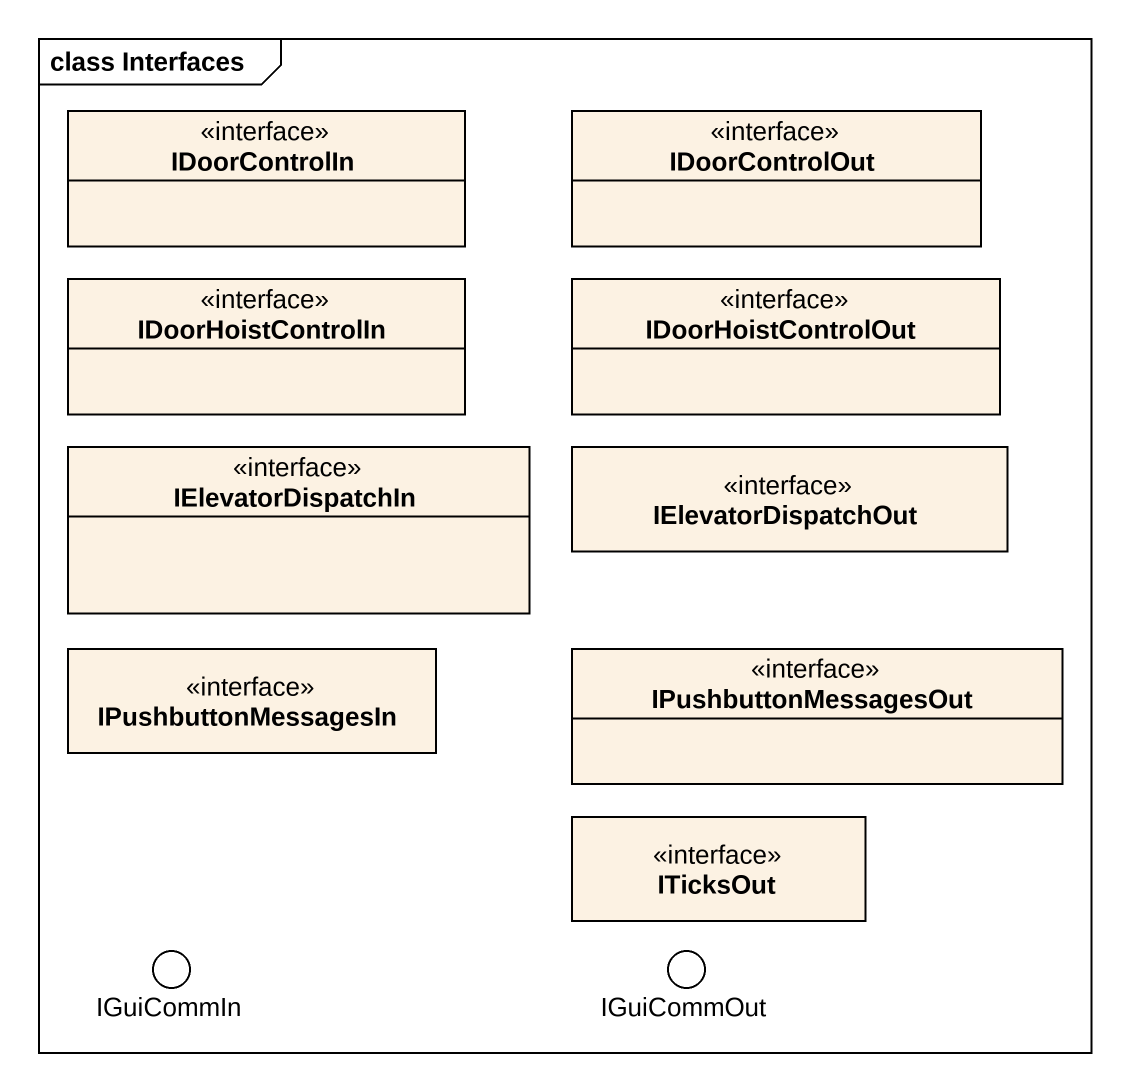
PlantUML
@startuml
mainframe class Interfaces
allowmixing
hide circle
hide empty members
interface IDoorControlIn
interface IDoorControlOut
interface IDoorHoistControlIn
interface IDoorHoistControlOut
interface IElevatorDispatchIn
interface IElevatorDispatchOut
interface IPushbuttonMessagesIn
interface IPushbuttonMessagesOut
interface ITicksOut
() IGuiCommIn
() IGuiCommOut
@enduml
